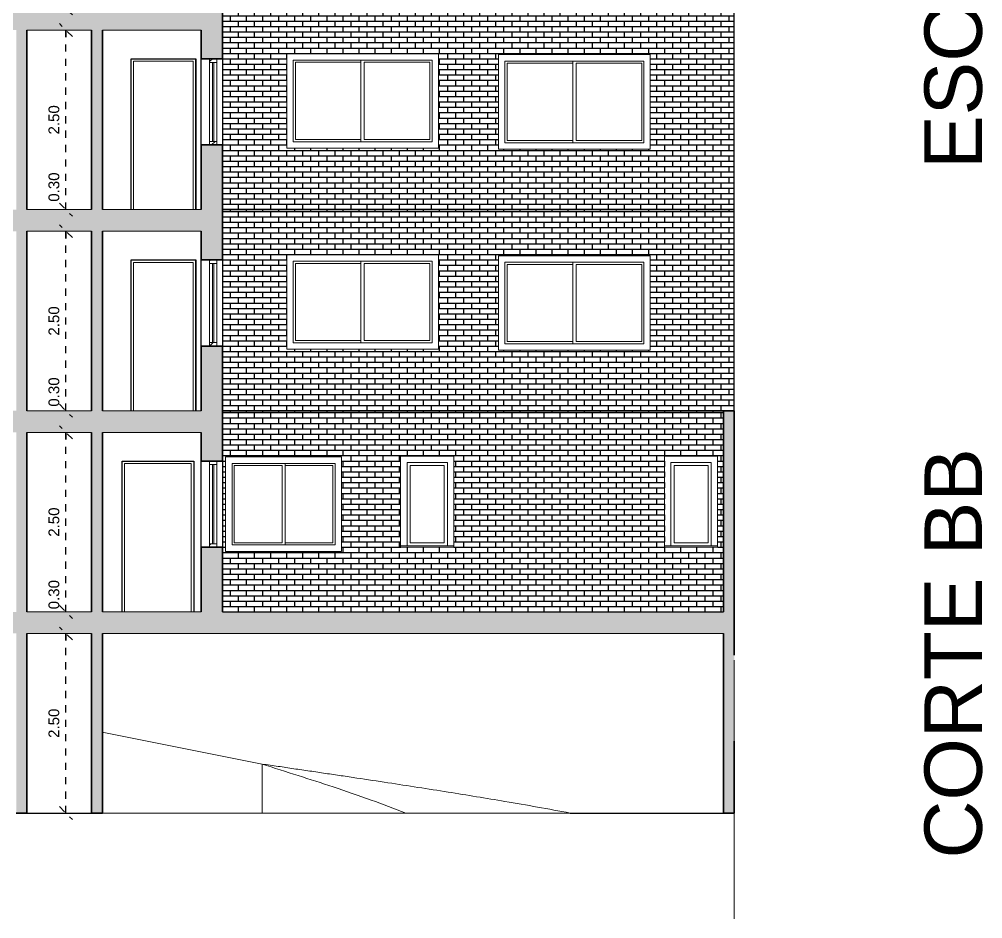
# Model space of a CAD drawing. Header units: metres. Extents: x 42 to 294, y -52 to 32.
# Drawn here: x 235.88 to 249.29, y -4.14 to 8.38 of the extents above; entities that cross this region are included whole.
import ezdxf

# ---------------------------------------------------------------- set-up
doc = ezdxf.new("R2010")
doc.units = ezdxf.units.M
doc.header["$LTSCALE"] = 0.15
doc.linetypes.add('ACAD_ISO04W100', pattern=[30, 24, -3, 0, -3])
doc.linetypes.add('Trazo punto', pattern=[0.015875, 0.00635, -0.004763, 0, -0.004763])
doc.layers.get('0').update_dxf_attribs({"lineweight": 20})
for name, color, linetype, lineweight in [('A-DOORSYM', 1, 'Continuous', 9), ('A-FLOROTM', 6, 'Continuous', 13), ('A-FLORSTM', 2, 'Continuous', 9), ('A-GLAZIDM', 6, 'Continuous', 9), ('A-WALL', 2, 'Continuous', 30), ('A-WALLCWM', 6, 'Continuous', 9), ('RECUADRO', 82, 'Continuous', 50), ('S-GRIDIDM', 1, 'Continuous', 20)]:
    doc.layers.add(name, color=color, linetype=linetype, lineweight=lineweight)
doc.layers.add('MUROS', color=11, linetype='Continuous')
doc.styles.get("Standard").update_dxf_attribs({"font": 'arial.ttf', "height": 0.15})
doc.dimstyles.new('Copy of Annotative', dxfattribs={"dimtxt": 0.15, "dimasz": 0.18, "dimexe": 0.18, "dimexo": 0.0625, "dimgap": 0.09, "dimtad": 1, "dimzin": 0, "dimdsep": 46, "dimtxsty": 'Standard', "dimblk": 'OBLIQUE', "dimcen": 0.09, "dimse1": 1, "dimse2": 1, "dimadec": 0, "dimazin": 0, "dimtfac": 1, "dimtofl": 0, "dimtmove": 0, "dimatfit": 3, "dimfxl": 1, "dimtolj": 1, "dimtzin": 0, "dimarcsym": 0})

# ---------------------------------------------------------------- blocks, each defined once
blk = doc.blocks.new('Puerta de 1 hoja - 90 x 210 cm-31-Sección  1')
at = {"layer": 'A-DOORSYM'}
for p, q in [((4.519, 5.5), (3.619, 5.5)), ((3.619, 5.5), (3.619, 3.4)), ((4.484, 5.465), (3.654, 5.465)), ((3.654, 5.465), (3.654, 3.4)), ((4.484, 3.4), (4.484, 5.465)), ((4.519, 3.4), (4.519, 5.5))]:
    blk.add_line(p, q, dxfattribs=at)
blk = doc.blocks.new('Deslizante con cubrejuntas - 2000 x 1200mm-32-Sección  1')
at = {"layer": 'A-GLAZIDM'}
for p, q in [((5.787, 5.572), (5.787, 4.257)), ((7.901, 5.572), (5.787, 5.572)), ((7.901, 4.257), (7.901, 5.572)), ((5.876, 5.483), (7.813, 5.483)), ((5.876, 4.346), (5.876, 5.483)), ((5.908, 4.378), (5.908, 5.451)), ((5.908, 5.451), (6.822, 5.451)), ((6.822, 5.483), (6.822, 4.346)), ((6.867, 4.378), (6.867, 5.451)), ((6.867, 5.451), (7.781, 5.451)), ((7.781, 5.451), (7.781, 4.378)), ((7.813, 5.483), (7.813, 4.346)), ((7.813, 4.346), (5.876, 4.346)), ((6.822, 4.378), (5.908, 4.378)), ((7.781, 4.378), (6.867, 4.378)), ((5.787, 4.257), (7.901, 4.257))]:
    blk.add_line(p, q, dxfattribs=at)
blk = doc.blocks.new('Panel de sistema - Acristalado-33-Sección  1')
at = {"layer": 'A-WALLCWM'}
for p, q in [((4.754, 5.45), (4.754, 4.35)), ((4.774, 5.45), (4.754, 5.45)), ((4.774, 4.35), (4.774, 5.45)), ((4.754, 4.35), (4.774, 4.35))]:
    blk.add_line(p, q, dxfattribs=at)
blk = doc.blocks.new('Montante rectangular - Montante rectangular - 5x10 cm Aluminio-34-Sección  1')
at = {"layer": 'A-WALLCWM'}
h = blk.add_hatch(dxfattribs=at)
h.set_pattern_fill('FP1_7', color=256, style=0, pattern_type=2)
h.set_pattern_definition([(45, (4.717, 4.257), (-0.25173, 0.25173), []), (45, (4.717, 4.638), (-0.25173, 0.25173), [])])
h.paths.add_polyline_path([(4.814, 4.35), (4.714, 4.35), (4.714, 4.3), (4.814, 4.3)], flags=0)
at = {"layer": 'A-WALLCWM', "lineweight": 13}
for p, q in [((4.814, 4.35), (4.714, 4.35)), ((4.714, 4.35), (4.714, 4.3)), ((4.714, 4.3), (4.814, 4.3)), ((4.814, 4.3), (4.814, 4.35))]:
    blk.add_line(p, q, dxfattribs=at)
blk = doc.blocks.new('Montante rectangular - Montante rectangular - 5x10 cm Aluminio-54-Sección  1')
at = {"layer": 'A-WALLCWM'}
h = blk.add_hatch(dxfattribs=at)
h.set_pattern_fill('FP1_9', color=256, style=0, pattern_type=2)
h.set_pattern_definition([(45, (4.717, 5.445), (-0.25173, 0.25173), []), (45, (4.717, 5.826), (-0.25173, 0.25173), [])])
h.paths.add_polyline_path([(4.714, 5.5), (4.714, 5.45), (4.814, 5.45), (4.814, 5.5)], flags=0)
at = {"layer": 'A-WALLCWM', "lineweight": 13}
for p, q in [((4.714, 5.5), (4.714, 5.45)), ((4.814, 5.5), (4.714, 5.5)), ((4.714, 5.45), (4.814, 5.45)), ((4.814, 5.45), (4.814, 5.5))]:
    blk.add_line(p, q, dxfattribs=at)
blk = doc.blocks.new('Montante rectangular - Montante rectangular - 5x10 cm Aluminio-51-Sección  1')
at = {"layer": 'A-WALLCWM'}
for p, q in [((4.714, 5.45), (4.714, 4.35)), ((4.814, 5.45), (4.814, 4.35))]:
    blk.add_line(p, q, dxfattribs=at)
blk = doc.blocks.new('Panel de sistema - Acristalado-55-Sección  1')
at = {"layer": 'A-WALLCWM'}
for p, q in [((4.754, 8.25), (4.754, 7.15)), ((4.774, 8.25), (4.754, 8.25)), ((4.774, 7.15), (4.774, 8.25)), ((4.754, 7.15), (4.774, 7.15))]:
    blk.add_line(p, q, dxfattribs=at)
blk = doc.blocks.new('Montante rectangular - Montante rectangular - 5x10 cm Aluminio-56-Sección  1')
at = {"layer": 'A-WALLCWM'}
h = blk.add_hatch(dxfattribs=at)
h.set_pattern_fill('FP1_12', color=256, style=0, pattern_type=2)
h.set_pattern_definition([(45, (4.717, 7.029), (-0.25173, 0.25173), []), (45, (4.717, 7.41), (-0.25173, 0.25173), [])])
h.paths.add_polyline_path([(4.814, 7.15), (4.714, 7.15), (4.714, 7.1), (4.814, 7.1)], flags=0)
at = {"layer": 'A-WALLCWM', "lineweight": 13}
for p, q in [((4.814, 7.15), (4.714, 7.15)), ((4.714, 7.15), (4.714, 7.1)), ((4.814, 7.1), (4.814, 7.15)), ((4.714, 7.1), (4.814, 7.1))]:
    blk.add_line(p, q, dxfattribs=at)
blk = doc.blocks.new('Montante rectangular - Montante rectangular - 5x10 cm Aluminio-58-Sección  1')
at = {"layer": 'A-WALLCWM'}
h = blk.add_hatch(dxfattribs=at)
h.set_pattern_fill('FP1_13', color=256, style=0, pattern_type=2)
h.set_pattern_definition([(45, (4.717, 8.217), (-0.25173, 0.25173), []), (45, (4.717, 8.598), (-0.25173, 0.25173), [])])
h.paths.add_polyline_path([(4.714, 8.3), (4.714, 8.25), (4.814, 8.25), (4.814, 8.3)], flags=0)
at = {"layer": 'A-WALLCWM', "lineweight": 13}
for p, q in [((4.714, 8.3), (4.714, 8.25)), ((4.814, 8.3), (4.714, 8.3)), ((4.714, 8.25), (4.814, 8.25)), ((4.814, 8.25), (4.814, 8.3))]:
    blk.add_line(p, q, dxfattribs=at)
blk = doc.blocks.new('Puerta de 1 hoja - 100 x 210 cm-108-Sección  1')
at = {"layer": 'A-DOORSYM'}
for p, q in [((4.494, 2.7), (3.494, 2.7)), ((3.494, 2.7), (3.494, 0.6)), ((4.494, 0.6), (4.494, 2.7)), ((4.459, 2.665), (3.529, 2.665)), ((3.529, 2.665), (3.529, 0.6)), ((4.459, 0.6), (4.459, 2.665))]:
    blk.add_line(p, q, dxfattribs=at)
blk = doc.blocks.new('Rampa - Rampa-130-Sección  1')
at = {"layer": 'A-FLORSTM'}
for p, q in [((3.219, -1.072), (5.445, -1.518)), ((5.445, -2.2), (5.445, -1.518)), ((5.445, -1.518), (5.445, -2.2)), ((5.445, -2.2), (3.219, -2.2)), ((7.447, -2.2), (5.445, -2.2))]:
    blk.add_line(p, q, dxfattribs=at)
blk.add_lwpolyline([(7.447, -2.2), (7.701, -2.2), (7.955, -2.2), (8.209, -2.2), (8.463, -2.2), (8.718, -2.2), (8.972, -2.2), (9.226, -2.2), (9.48, -2.2), (9.734, -2.2)], dxfattribs=at)
for points, start_tangent, end_tangent in [([(5.445, -1.518), (5.946, -1.678), (6.436, -1.837), (6.965, -2.019), (7.447, -2.2)], (0.952946, -0.303139), (0.929305, -0.369313)), ([(9.734, -2.2), (8.827, -2.038), (8.034, -1.908), (7.197, -1.778), (6.765, -1.713), (6.548, -1.68), (6.329, -1.648), (6.109, -1.615), (5.888, -1.583), (5.667, -1.55), (5.445, -1.518)], (-0.982529, 0.186107), (-0.989365, 0.145457))]:
    blk.add_spline(points, degree=3, dxfattribs=dict(at, start_tangent=start_tangent, end_tangent=end_tangent))
blk = doc.blocks.new('Panel de sistema - Acristalado-128-Sección  1')
at = {"layer": 'A-WALLCWM'}
for p, q in [((4.753, 2.65), (4.753, 1.55)), ((4.773, 2.65), (4.753, 2.65)), ((4.773, 1.55), (4.773, 2.65)), ((4.753, 1.55), (4.773, 1.55))]:
    blk.add_line(p, q, dxfattribs=at)
blk = doc.blocks.new('Montante rectangular - Montante rectangular - 5x10 cm Aluminio-127-Sección  1')
at = {"layer": 'A-WALLCWM'}
h = blk.add_hatch(dxfattribs=at)
h.set_pattern_fill('FP1_42', color=256, style=0, pattern_type=2)
h.set_pattern_definition([(45, (4.715, 1.485), (-0.25173, 0.25173), []), (45, (4.715, 1.866), (-0.25173, 0.25173), [])])
h.paths.add_polyline_path([(4.813, 1.55), (4.713, 1.55), (4.713, 1.5), (4.813, 1.5)], flags=0)
at = {"layer": 'A-WALLCWM', "lineweight": 13}
for p, q in [((4.813, 1.55), (4.713, 1.55)), ((4.713, 1.55), (4.713, 1.5)), ((4.713, 1.5), (4.813, 1.5)), ((4.813, 1.5), (4.813, 1.55))]:
    blk.add_line(p, q, dxfattribs=at)
blk = doc.blocks.new('Montante rectangular - Montante rectangular - 5x10 cm Aluminio-126-Sección  1')
at = {"layer": 'A-WALLCWM'}
h = blk.add_hatch(dxfattribs=at)
h.set_pattern_fill('FP1_43', color=256, style=0, pattern_type=2)
h.set_pattern_definition([(45, (4.715, 2.673), (-0.25173, 0.25173), []), (45, (4.715, 3.054), (-0.25173, 0.25173), [])])
h.paths.add_polyline_path([(4.713, 2.7), (4.713, 2.65), (4.813, 2.65), (4.813, 2.7)], flags=0)
at = {"layer": 'A-WALLCWM', "lineweight": 13}
for p, q in [((4.713, 2.7), (4.713, 2.65)), ((4.813, 2.7), (4.713, 2.7)), ((4.813, 2.65), (4.813, 2.7)), ((4.713, 2.65), (4.813, 2.65))]:
    blk.add_line(p, q, dxfattribs=at)
blk = doc.blocks.new('Deslizante con cubrejuntas - 1500 x 1200mm-117-Sección  1')
at = {"layer": 'A-GLAZIDM'}
for p, q in [((6.551, 2.757), (4.937, 2.757)), ((4.937, 2.757), (4.937, 1.443)), ((6.551, 1.443), (6.551, 2.757)), ((5.026, 1.532), (5.026, 2.668)), ((5.026, 2.668), (6.463, 2.668)), ((5.058, 2.636), (5.722, 2.636)), ((5.058, 1.563), (5.058, 2.636)), ((5.722, 2.636), (5.722, 1.563)), ((5.767, 1.532), (5.767, 2.668)), ((5.767, 2.636), (6.431, 2.636)), ((6.431, 2.636), (6.431, 1.563)), ((6.463, 2.668), (6.463, 1.532)), ((6.463, 1.532), (5.026, 1.532)), ((5.722, 1.563), (5.058, 1.563)), ((6.431, 1.563), (5.767, 1.563)), ((4.937, 1.443), (6.551, 1.443))]:
    blk.add_line(p, q, dxfattribs=at)
blk = doc.blocks.new('Montante - 0600x 1000mm-116-Sección  1')
at = {"layer": 'A-GLAZIDM'}
for p, q in [((11.789, 2.77), (11.049, 2.77)), ((11.049, 2.77), (11.049, 1.519)), ((11.789, 1.519), (11.789, 2.77)), ((11.138, 1.519), (11.138, 2.681)), ((11.138, 2.681), (11.7, 2.681)), ((11.183, 1.563), (11.183, 2.637)), ((11.183, 2.637), (11.656, 2.637)), ((11.656, 2.637), (11.656, 1.563)), ((11.7, 2.681), (11.7, 1.519)), ((11.789, 1.519), (11.049, 1.519)), ((11.049, 1.519), (11.049, 1.5)), ((11.049, 1.5), (11.789, 1.5)), ((11.656, 1.563), (11.183, 1.563)), ((11.789, 1.5), (11.789, 1.519))]:
    blk.add_line(p, q, dxfattribs=at)
blk = doc.blocks.new('Montante - 0600x 1000mm-115-Sección  1')
at = {"layer": 'A-GLAZIDM'}
for p, q in [((8.114, 2.77), (7.374, 2.77)), ((7.374, 2.77), (7.374, 1.519)), ((8.114, 1.519), (8.114, 2.77)), ((7.463, 2.681), (8.025, 2.681)), ((7.463, 1.519), (7.463, 2.681)), ((7.508, 2.637), (7.981, 2.637)), ((7.508, 1.563), (7.508, 2.637)), ((7.981, 2.637), (7.981, 1.563)), ((8.025, 2.681), (8.025, 1.519)), ((7.374, 1.519), (7.374, 1.5)), ((8.114, 1.519), (7.374, 1.519)), ((7.374, 1.5), (8.114, 1.5)), ((7.981, 1.563), (7.508, 1.563)), ((8.114, 1.5), (8.114, 1.519))]:
    blk.add_line(p, q, dxfattribs=at)
blk = doc.blocks.new('_Oblique')
at = {"color": 0, "linetype": 'ByBlock', "lineweight": -2}
blk.add_line((-0.5, -0.5), (0.5, 0.5), dxfattribs=at)
blk = doc.blocks.new('*D2543')
at = {"color": 0, "linetype": 'Trazo punto', "lineweight": -2, "ltscale": 0.1, "transparency": 16777216}
blk.add_line((236.526, -2.666), (236.526, -0.166), dxfattribs=at)
at = {"layer": 'Defpoints', "color": 0, "linetype": 'Trazo punto', "ltscale": 0.1, "transparency": 16777216}
for p in [(236.526, -0.166), (236.526, -0.166), (236.526, -2.666)]:
    blk.add_point(p, dxfattribs=at)
at = {"color": 0, "linetype": 'Trazo punto', "lineweight": -2, "ltscale": 0.1, "transparency": 16777216, "xscale": 0.18, "yscale": 0.18, "zscale": 0.18}
for p, rotation in [((236.526, -0.166), 90), ((236.526, -2.666), 270)]:
    blk.add_blockref('_Oblique', p, dxfattribs=dict(at, rotation=rotation))
at = {"color": 0, "linetype": 'Trazo punto', "ltscale": 0.1, "transparency": 16777216, "insert": (236.359, -1.416), "char_height": 0.15, "attachment_point": 5, "rotation": 90}
blk.add_mtext('\\A1;2.50', dxfattribs=at)
blk = doc.blocks.new('*D2544')
at = {"color": 0, "linetype": 'Trazo punto', "lineweight": -2, "ltscale": 0.1, "transparency": 16777216}
for p, q in [((236.526, 0.134), (236.526, 0.314)), ((236.526, -0.166), (236.526, -0.346))]:
    blk.add_line(p, q, dxfattribs=at)
at = {"layer": 'Defpoints', "color": 0, "linetype": 'Trazo punto', "ltscale": 0.1, "transparency": 16777216}
for p in [(236.526, 0.134), (236.526, 0.134), (236.526, -0.166)]:
    blk.add_point(p, dxfattribs=at)
at = {"color": 0, "linetype": 'Trazo punto', "lineweight": -2, "ltscale": 0.1, "transparency": 16777216, "xscale": 0.18, "yscale": 0.18, "zscale": 0.18}
for p, rotation in [((236.526, 0.134), 270), ((236.526, -0.166), 90)]:
    blk.add_blockref('_Oblique', p, dxfattribs=dict(at, rotation=rotation))
at = {"color": 0, "linetype": 'Trazo punto', "ltscale": 0.1, "transparency": 16777216, "insert": (236.359, 0.374), "char_height": 0.15, "attachment_point": 5, "rotation": 90}
blk.add_mtext('\\A1;0.30', dxfattribs=at)
blk = doc.blocks.new('*D2545')
at = {"color": 0, "linetype": 'Trazo punto', "lineweight": -2, "ltscale": 0.1, "transparency": 16777216}
blk.add_line((236.526, 0.134), (236.526, 2.634), dxfattribs=at)
at = {"layer": 'Defpoints', "color": 0, "linetype": 'Trazo punto', "ltscale": 0.1, "transparency": 16777216}
for p in [(236.526, 2.634), (236.526, 2.634), (236.526, 0.134)]:
    blk.add_point(p, dxfattribs=at)
at = {"color": 0, "linetype": 'Trazo punto', "lineweight": -2, "ltscale": 0.1, "transparency": 16777216, "xscale": 0.18, "yscale": 0.18, "zscale": 0.18}
for p, rotation in [((236.526, 2.634), 90), ((236.526, 0.134), 270)]:
    blk.add_blockref('_Oblique', p, dxfattribs=dict(at, rotation=rotation))
at = {"color": 0, "linetype": 'Trazo punto', "ltscale": 0.1, "transparency": 16777216, "insert": (236.359, 1.384), "char_height": 0.15, "attachment_point": 5, "rotation": 90}
blk.add_mtext('\\A1;2.50', dxfattribs=at)
blk = doc.blocks.new('*D2546')
at = {"color": 0, "linetype": 'Trazo punto', "lineweight": -2, "ltscale": 0.1, "transparency": 16777216}
for p, q in [((236.526, 2.934), (236.526, 3.114)), ((236.526, 2.634), (236.526, 2.454))]:
    blk.add_line(p, q, dxfattribs=at)
at = {"layer": 'Defpoints', "color": 0, "linetype": 'Trazo punto', "ltscale": 0.1, "transparency": 16777216}
for p in [(236.526, 2.934), (236.526, 2.934), (236.526, 2.634)]:
    blk.add_point(p, dxfattribs=at)
at = {"color": 0, "linetype": 'Trazo punto', "lineweight": -2, "ltscale": 0.1, "transparency": 16777216, "xscale": 0.18, "yscale": 0.18, "zscale": 0.18}
for p, rotation in [((236.526, 2.934), 270), ((236.526, 2.634), 90)]:
    blk.add_blockref('_Oblique', p, dxfattribs=dict(at, rotation=rotation))
at = {"color": 0, "linetype": 'Trazo punto', "ltscale": 0.1, "transparency": 16777216, "insert": (236.359, 3.195), "char_height": 0.15, "attachment_point": 5, "rotation": 90}
blk.add_mtext('\\A1;0.30', dxfattribs=at)
blk = doc.blocks.new('*D2547')
at = {"color": 0, "linetype": 'Trazo punto', "lineweight": -2, "ltscale": 0.1, "transparency": 16777216}
blk.add_line((236.526, 2.934), (236.526, 5.434), dxfattribs=at)
at = {"layer": 'Defpoints', "color": 0, "linetype": 'Trazo punto', "ltscale": 0.1, "transparency": 16777216}
for p in [(236.526, 5.434), (236.526, 5.434), (236.526, 2.934)]:
    blk.add_point(p, dxfattribs=at)
at = {"color": 0, "linetype": 'Trazo punto', "lineweight": -2, "ltscale": 0.1, "transparency": 16777216, "xscale": 0.18, "yscale": 0.18, "zscale": 0.18}
for p, rotation in [((236.526, 5.434), 90), ((236.526, 2.934), 270)]:
    blk.add_blockref('_Oblique', p, dxfattribs=dict(at, rotation=rotation))
at = {"color": 0, "linetype": 'Trazo punto', "ltscale": 0.1, "transparency": 16777216, "insert": (236.359, 4.184), "char_height": 0.15, "attachment_point": 5, "rotation": 90}
blk.add_mtext('\\A1;2.50', dxfattribs=at)
blk = doc.blocks.new('*D2548')
at = {"color": 0, "linetype": 'Trazo punto', "lineweight": -2, "ltscale": 0.1, "transparency": 16777216}
for p, q in [((236.526, 5.734), (236.526, 5.914)), ((236.526, 5.434), (236.526, 5.254))]:
    blk.add_line(p, q, dxfattribs=at)
at = {"layer": 'Defpoints', "color": 0, "linetype": 'Trazo punto', "ltscale": 0.1, "transparency": 16777216}
for p in [(236.526, 5.734), (236.526, 5.734), (236.526, 5.434)]:
    blk.add_point(p, dxfattribs=at)
at = {"color": 0, "linetype": 'Trazo punto', "lineweight": -2, "ltscale": 0.1, "transparency": 16777216, "xscale": 0.18, "yscale": 0.18, "zscale": 0.18}
for p, rotation in [((236.526, 5.734), 270), ((236.526, 5.434), 90)]:
    blk.add_blockref('_Oblique', p, dxfattribs=dict(at, rotation=rotation))
at = {"color": 0, "linetype": 'Trazo punto', "ltscale": 0.1, "transparency": 16777216, "insert": (236.359, 6.048), "char_height": 0.15, "attachment_point": 5, "rotation": 90}
blk.add_mtext('\\A1;0.30', dxfattribs=at)
blk = doc.blocks.new('*D2549')
at = {"color": 0, "linetype": 'Trazo punto', "lineweight": -2, "ltscale": 0.1, "transparency": 16777216}
blk.add_line((236.526, 5.734), (236.526, 8.234), dxfattribs=at)
at = {"layer": 'Defpoints', "color": 0, "linetype": 'Trazo punto', "ltscale": 0.1, "transparency": 16777216}
for p in [(236.526, 8.234), (236.526, 8.234), (236.526, 5.734)]:
    blk.add_point(p, dxfattribs=at)
at = {"color": 0, "linetype": 'Trazo punto', "lineweight": -2, "ltscale": 0.1, "transparency": 16777216, "xscale": 0.18, "yscale": 0.18, "zscale": 0.18}
for p, rotation in [((236.526, 8.234), 90), ((236.526, 5.734), 270)]:
    blk.add_blockref('_Oblique', p, dxfattribs=dict(at, rotation=rotation))
at = {"color": 0, "linetype": 'Trazo punto', "ltscale": 0.1, "transparency": 16777216, "insert": (236.359, 6.984), "char_height": 0.15, "attachment_point": 5, "rotation": 90}
blk.add_mtext('\\A1;2.50', dxfattribs=at)
blk = doc.blocks.new('*D2530')
at = {"color": 0, "linetype": 'Trazo punto', "lineweight": -2, "ltscale": 0.1, "transparency": 16777216}
for p, q in [((236.526, 8.534), (236.526, 8.714)), ((236.526, 8.234), (236.526, 8.054))]:
    blk.add_line(p, q, dxfattribs=at)
at = {"layer": 'Defpoints', "color": 0, "linetype": 'Trazo punto', "ltscale": 0.1, "transparency": 16777216}
for p in [(236.526, 8.534), (236.526, 8.534), (236.526, 8.234)]:
    blk.add_point(p, dxfattribs=at)
at = {"color": 0, "linetype": 'Trazo punto', "lineweight": -2, "ltscale": 0.1, "transparency": 16777216, "xscale": 0.18, "yscale": 0.18, "zscale": 0.18}
for p, rotation in [((236.526, 8.534), 270), ((236.526, 8.234), 90)]:
    blk.add_blockref('_Oblique', p, dxfattribs=dict(at, rotation=rotation))
at = {"color": 0, "linetype": 'Trazo punto', "ltscale": 0.1, "transparency": 16777216, "insert": (236.359, 8.809), "char_height": 0.15, "attachment_point": 5, "rotation": 90}
blk.add_mtext('\\A1;0.30', dxfattribs=at)

msp = doc.modelspace()

# ---------------------------------------------------------------- hatches: boundary and pattern name
at = {"layer": 'A-WALL'}
h = msp.add_hatch(dxfattribs=at)
h.set_pattern_fill('FP1_10', color=256, style=0, pattern_type=2)
h.set_pattern_definition([(180, (245.757406, 5.73417), (-3e-17, -0.075), []), (270, (245.7574, 5.73417), (0.112, -0.075), [0.075, -0.075])])
h.paths.add_polyline_path([(245.833, 5.734), (245.833, 8.534), (238.708, 8.534), (238.708, 7.834), (238.708, 6.634), (238.708, 5.734)], flags=0)
h.paths.add_polyline_path([(239.601, 7.906), (241.715, 7.906), (241.715, 6.591), (239.601, 6.591)], flags=0)
h.paths.add_polyline_path([(242.551, 7.891), (244.665, 7.891), (244.665, 6.577), (242.551, 6.577)], flags=0)
h = msp.add_hatch(dxfattribs=at)
h.set_pattern_fill('FP1_5', color=256, style=0, pattern_type=2)
h.set_pattern_definition([(180, (245.757406, 2.93417), (-3e-17, -0.075), []), (270, (245.7574, 2.93417), (0.112, -0.075), [0.075, -0.075])])
h.paths.add_polyline_path([(245.833, 2.934), (245.833, 5.734), (238.708, 5.734), (238.708, 5.034), (238.708, 3.834), (238.708, 2.934)], flags=0)
h.paths.add_polyline_path([(239.601, 5.106), (241.715, 5.106), (241.715, 3.791), (239.601, 3.791)], flags=0)
h.paths.add_polyline_path([(242.551, 5.091), (244.665, 5.091), (244.665, 3.777), (242.551, 3.777)], flags=0)
h = msp.add_hatch(dxfattribs=at)
h.set_pattern_fill('FP1_2', color=256, style=0, pattern_type=2)
h.set_pattern_definition([(180, (245.757406, 0.13417), (-3e-17, -0.075), []), (270, (245.7574, 0.13417), (0.112, -0.075), [0.075, -0.075])])
h.paths.add_polyline_path([(245.683, 2.934), (238.708, 2.934), (238.708, 2.234), (238.708, 1.034), (238.708, 0.134), (245.683, 0.134)], flags=0)
h.paths.add_polyline_path([(241.858, 1.034), (241.258, 1.034), (241.188, 1.034), (241.188, 1.053), (241.188, 2.304), (241.928, 2.304), (241.928, 1.053), (241.928, 1.034)], flags=0)
h.paths.add_polyline_path([(245.533, 1.034), (244.933, 1.034), (244.863, 1.034), (244.863, 1.053), (244.863, 2.304), (245.603, 2.304), (245.603, 1.053), (245.603, 1.034)], flags=0)
h.paths.add_polyline_path([(240.365, 2.291), (240.365, 0.977), (238.751, 0.977), (238.751, 2.291)], flags=0)
at = {"layer": 'MUROS', "ltscale": 0.1}
h = msp.add_hatch(color=256, dxfattribs=at)
h.paths.add_polyline_path([(238.708, 6.634), (238.408, 6.634), (238.408, 5.734), (237.033, 5.734), (237.033, 8.234), (238.408, 8.234), (238.408, 7.834), (238.708, 7.834), (238.708, 9.434), (238.408, 9.434), (238.408, 8.534), (237.033, 8.534), (237.033, 11.034), (238.408, 11.034), (238.408, 10.634), (238.708, 10.634), (238.708, 12.234), (238.408, 12.234), (238.408, 11.334), (237.033, 11.334), (237.033, 13.834), (238.408, 13.834), (238.408, 13.434), (238.708, 13.434), (238.708, 15.034), (238.408, 15.034), (238.408, 14.134), (237.033, 14.134), (237.033, 16.634), (238.408, 16.634), (238.408, 16.234), (238.708, 16.234), (238.708, 17.834), (238.408, 17.834), (238.408, 16.934), (237.033, 16.934), (237.033, 19.434), (238.408, 19.434), (238.408, 19.034), (238.708, 19.034), (238.708, 19.434), (238.708, 19.734), (238.708, 20.734), (238.558, 20.734), (238.558, 19.734), (237.033, 19.734), (237.033, 22.234), (236.883, 22.234), (232.033, 22.234), (231.733, 22.234), (231.733, 21.734), (232.033, 21.734), (232.033, 21.934), (235.833, 21.934), (235.833, 19.734), (234.733, 19.734), (234.733, 19.434), (235.833, 19.434), (235.833, 16.934), (234.733, 16.934), (234.733, 16.634), (235.833, 16.634), (235.833, 14.134), (234.733, 14.134), (234.733, 13.834), (235.833, 13.834), (235.833, 11.334), (234.733, 11.334), (234.733, 11.034), (235.833, 11.034), (235.833, 8.534), (234.733, 8.534), (234.733, 8.234), (234.748, 8.234), (235.833, 8.234), (235.833, 5.734), (234.733, 5.734), (234.733, 5.434), (234.748, 5.434), (235.833, 5.434), (235.833, 2.934), (234.733, 2.934), (234.733, 2.634), (234.748, 2.634), (235.833, 2.634), (235.833, 0.134), (234.733, 0.134), (234.733, -0.166), (234.748, -0.166), (235.833, -0.166), (235.833, -2.666), (235.983, -2.666), (235.983, -0.166), (236.883, -0.166), (236.883, -2.666), (237.033, -2.666), (237.033, -0.166), (245.683, -0.166), (245.683, -0.466), (245.683, -2.666), (245.833, -2.666), (245.833, 2.934), (245.683, 2.934), (245.683, 0.134), (238.708, 0.134), (238.708, 1.034), (238.408, 1.034), (238.408, 0.134), (237.033, 0.134), (237.033, 2.634), (238.408, 2.634), (238.408, 2.234), (238.708, 2.234), (238.708, 3.834), (238.408, 3.834), (238.408, 2.934), (237.033, 2.934), (237.033, 5.434), (238.408, 5.434), (238.408, 5.034), (238.708, 5.034)])
h.paths.add_polyline_path([(236.883, 5.434), (236.883, 2.934), (235.983, 2.934), (235.983, 5.434)], flags=16)
h.paths.add_polyline_path([(236.883, 5.734), (235.983, 5.734), (235.983, 8.234), (236.883, 8.234)], flags=16)
h.paths.add_polyline_path([(236.883, 2.634), (236.883, 0.134), (235.983, 0.134), (235.983, 2.634)], flags=16)
h.paths.add_polyline_path([(236.883, 8.534), (235.983, 8.534), (235.983, 11.034), (236.883, 11.034)], flags=16)
h.paths.add_polyline_path([(236.883, 11.334), (235.983, 11.334), (235.983, 13.834), (236.883, 13.834)], flags=16)
h.paths.add_polyline_path([(236.883, 14.134), (235.983, 14.134), (235.983, 16.634), (236.883, 16.634)], flags=16)
h.paths.add_polyline_path([(236.883, 16.934), (235.983, 16.934), (235.983, 19.434), (236.883, 19.434)], flags=16)
h.paths.add_polyline_path([(236.883, 19.734), (235.983, 19.734), (235.983, 21.934), (236.883, 21.934)], flags=16)
h.paths.add_polyline_path([(236.514, 0.134), (236.514, 0.616), (236.205, 0.616), (236.205, 0.134)], flags=24)
h.paths.add_polyline_path([(236.515, 1.145), (236.515, 1.628), (236.205, 1.628), (236.205, 1.145)], flags=8)
h.paths.add_polyline_path([(236.514, 2.954), (236.514, 3.437), (236.205, 3.437), (236.205, 2.954)], flags=8)
h.paths.add_polyline_path([(236.515, 3.945), (236.515, 4.428), (236.205, 4.428), (236.205, 3.945)], flags=8)
h.paths.add_polyline_path([(236.514, 5.807), (236.514, 6.29), (236.205, 6.29), (236.205, 5.807)], flags=8)
h.paths.add_polyline_path([(236.515, 6.745), (236.515, 7.228), (236.205, 7.228), (236.205, 6.745)], flags=8)
h.paths.add_polyline_path([(236.514, 8.568), (236.514, 9.051), (236.205, 9.051), (236.205, 8.568)], flags=8)
h.paths.add_polyline_path([(236.515, 9.545), (236.515, 10.028), (236.205, 10.028), (236.205, 9.545)], flags=8)
h.paths.add_polyline_path([(236.514, 11.402), (236.514, 11.885), (236.205, 11.885), (236.205, 11.402)], flags=8)
h.paths.add_polyline_path([(236.515, 12.345), (236.515, 12.828), (236.205, 12.828), (236.205, 12.345)], flags=8)
h.paths.add_polyline_path([(236.514, 14.202), (236.514, 14.685), (236.205, 14.685), (236.205, 14.202)], flags=8)
h.paths.add_polyline_path([(236.515, 15.145), (236.515, 15.628), (236.205, 15.628), (236.205, 15.145)], flags=8)
h.paths.add_polyline_path([(236.514, 17.021), (236.514, 17.503), (236.205, 17.503), (236.205, 17.021)], flags=8)
h.paths.add_polyline_path([(236.515, 17.945), (236.515, 18.428), (236.205, 18.428), (236.205, 17.945)], flags=8)
h.paths.add_polyline_path([(236.514, 19.866), (236.514, 20.349), (236.205, 20.349), (236.205, 19.866)], flags=8)
h.paths.add_polyline_path([(236.515, 20.595), (236.515, 21.078), (236.205, 21.078), (236.205, 20.595)], flags=8)

# ---------------------------------------------------------------- linework, layer by layer
at = {"layer": 'A-FLOROTM'}
for p, q in [((235.983, 8.234), (236.883, 8.234)), ((237.033, 8.234), (238.408, 8.234)), ((236.883, 5.734), (235.983, 5.734)), ((238.408, 5.734), (237.033, 5.734)), ((235.983, 5.434), (236.883, 5.434)), ((237.033, 5.434), (238.408, 5.434)), ((236.883, 2.934), (235.983, 2.934)), ((238.408, 2.934), (237.033, 2.934)), ((235.983, 2.634), (236.883, 2.634)), ((237.033, 2.634), (238.408, 2.634)), ((236.883, 0.134), (235.983, 0.134)), ((238.408, 0.134), (237.033, 0.134)), ((236.883, -0.166), (235.983, -0.166)), ((245.683, -0.166), (237.033, -0.166))]:
    msp.add_line(p, q, dxfattribs=at)
at = {"layer": 'A-WALL'}
for p, q in [((245.833, 2.934), (245.833, 16.934)), ((237.433, 5.734), (237.433, 7.834)), ((237.433, 7.834), (238.333, 7.834)), ((238.333, 7.834), (238.333, 5.734)), ((238.408, 6.634), (238.408, 7.834)), ((238.708, 7.834), (238.708, 6.634)), ((245.833, 5.734), (238.708, 5.734)), ((237.433, 2.934), (237.433, 5.034)), ((237.433, 5.034), (238.333, 5.034)), ((238.333, 5.034), (238.333, 2.934)), ((238.408, 3.834), (238.408, 5.034)), ((238.708, 5.034), (238.708, 3.834)), ((245.683, 2.934), (238.708, 2.934)), ((237.308, 0.134), (237.308, 2.234)), ((237.308, 2.234), (238.308, 2.234)), ((238.308, 2.234), (238.308, 0.134)), ((238.408, 1.034), (238.408, 2.234)), ((238.708, 2.234), (238.708, 1.034)), ((238.708, 0.134), (245.683, 0.134)), ((235.983, -2.666), (236.883, -2.666)), ((243.548, -2.666), (245.683, -2.666))]:
    msp.add_line(p, q, dxfattribs=at)
at = {"layer": 'A-WALL', "lineweight": 35}
for p, q in [((238.708, 7.834), (238.708, 9.434)), ((235.983, 5.734), (235.983, 8.234)), ((236.883, 8.234), (236.883, 5.734)), ((237.033, 5.734), (237.033, 8.234)), ((238.408, 8.234), (238.408, 7.834)), ((238.408, 7.834), (238.708, 7.834)), ((238.408, 6.634), (238.408, 5.734)), ((238.708, 6.634), (238.408, 6.634)), ((238.708, 5.034), (238.708, 6.634)), ((235.983, 2.934), (235.983, 5.434)), ((236.883, 5.434), (236.883, 2.934)), ((237.033, 2.934), (237.033, 5.434)), ((238.408, 5.434), (238.408, 5.034)), ((238.408, 5.034), (238.708, 5.034)), ((238.408, 3.834), (238.408, 2.934)), ((238.708, 3.834), (238.408, 3.834)), ((238.708, 2.234), (238.708, 3.834)), ((245.683, 2.934), (245.683, 0.134)), ((245.833, 2.934), (245.683, 2.934)), ((245.833, -0.466), (245.833, 2.934)), ((235.983, 0.134), (235.983, 2.634)), ((236.883, 2.634), (236.883, 0.134)), ((237.033, 0.134), (237.033, 2.634)), ((238.408, 2.634), (238.408, 2.234)), ((238.408, 2.234), (238.708, 2.234)), ((238.408, 1.034), (238.408, 0.134)), ((238.708, 1.034), (238.408, 1.034)), ((238.708, 0.134), (238.708, 1.034)), ((235.983, -2.666), (235.983, -0.166)), ((236.883, -0.166), (236.883, -2.666)), ((237.033, -2.666), (237.033, -0.166)), ((245.683, -0.166), (245.683, -0.466)), ((245.683, -0.466), (245.683, -2.666)), ((245.833, -2.666), (245.833, -1.666)), ((235.833, -2.666), (235.983, -2.666)), ((236.883, -2.666), (237.033, -2.666)), ((245.683, -2.666), (245.833, -2.666))]:
    msp.add_line(p, q, dxfattribs=at)
at = {"layer": 'S-GRIDIDM', "linetype": 'ACAD_ISO04W100'}
msp.add_line((245.833, -4.137), (245.833, 23.016), dxfattribs=at)

# ---------------------------------------------------------------- block references
at = {"layer": 'A-DOORSYM'}
for name, p in [('Puerta de 1 hoja - 90 x 210 cm-31-Sección  1', (233.813, 2.334)), ('Puerta de 1 hoja - 90 x 210 cm-31-Sección  1', (233.813, -0.466)), ('Puerta de 1 hoja - 100 x 210 cm-108-Sección  1', (233.813, -0.466))]:
    msp.add_blockref(name, p, dxfattribs=at)
at = {"layer": 'A-FLORSTM'}
msp.add_blockref('Rampa - Rampa-130-Sección  1', (233.813, -0.466), dxfattribs=at)
at = {"layer": 'A-GLAZIDM'}
for name, p in [('Deslizante con cubrejuntas - 2000 x 1200mm-32-Sección  1', (233.813, 2.334)), ('Deslizante con cubrejuntas - 2000 x 1200mm-32-Sección  1', (236.763, 2.32)), ('Deslizante con cubrejuntas - 2000 x 1200mm-32-Sección  1', (233.813, -0.466)), ('Deslizante con cubrejuntas - 2000 x 1200mm-32-Sección  1', (236.763, -0.48)), ('Deslizante con cubrejuntas - 1500 x 1200mm-117-Sección  1', (233.813, -0.466)), ('Montante - 0600x 1000mm-115-Sección  1', (233.813, -0.466)), ('Montante - 0600x 1000mm-116-Sección  1', (233.813, -0.466))]:
    msp.add_blockref(name, p, dxfattribs=at)
at = {"layer": 'A-WALLCWM'}
for name, p in [('Montante rectangular - Montante rectangular - 5x10 cm Aluminio-58-Sección  1', (233.813, -0.466)), ('Montante rectangular - Montante rectangular - 5x10 cm Aluminio-51-Sección  1', (233.813, 2.334)), ('Panel de sistema - Acristalado-55-Sección  1', (233.813, -0.466)), ('Montante rectangular - Montante rectangular - 5x10 cm Aluminio-56-Sección  1', (233.813, -0.466)), ('Montante rectangular - Montante rectangular - 5x10 cm Aluminio-54-Sección  1', (233.813, -0.466)), ('Montante rectangular - Montante rectangular - 5x10 cm Aluminio-51-Sección  1', (233.813, -0.466)), ('Panel de sistema - Acristalado-33-Sección  1', (233.813, -0.466)), ('Montante rectangular - Montante rectangular - 5x10 cm Aluminio-34-Sección  1', (233.813, -0.466)), ('Montante rectangular - Montante rectangular - 5x10 cm Aluminio-126-Sección  1', (233.813, -0.466)), ('Montante rectangular - Montante rectangular - 5x10 cm Aluminio-51-Sección  1', (233.812, -3.266)), ('Panel de sistema - Acristalado-128-Sección  1', (233.813, -0.466)), ('Montante rectangular - Montante rectangular - 5x10 cm Aluminio-127-Sección  1', (233.813, -0.466))]:
    msp.add_blockref(name, p, dxfattribs=at)

# ---------------------------------------------------------------- texts
at = {"layer": 'RECUADRO', "ltscale": 0.1, "insert": (248.482, -3.299), "char_height": 0.8, "width": 25.93368, "attachment_point": 1, "rotation": 90}
msp.add_mtext('CORTE BB^I^IESC. 1:100', dxfattribs=at)

# ---------------------------------------------------------------- dimensions: what is measured, and where the dimension line sits
at = {"linetype": 'Trazo punto', "ltscale": 0.1}
for base, p1, p2, picture, middle in [((236.526, 8.534), (236.526, 8.234), (236.526, 8.534), '*D2530', (236.526, 8.809)), ((236.526, 5.734), (236.526, 5.434), (236.526, 5.734), '*D2548', (236.526, 6.048)), ((236.526, 2.934), (236.526, 2.634), (236.526, 2.934), '*D2546', (236.526, 3.195)), ((236.526, 0.134), (236.526, -0.166), (236.526, 0.134), '*D2544', (236.526, 0.374))]:
    dim = msp.add_linear_dim(base=base, p1=p1, p2=p2, angle=90, dimstyle='Copy of Annotative', override={"dimscale": 0, "dimtix": 0, "dimtofl": 0, "dimtmove": 1, "dimatfit": 3}, dxfattribs=at)
    dim.commit()
    dim.dimension.update_dxf_attribs({"geometry": picture, "text_midpoint": middle, "dimtype": 160})
for base, p1, p2, override, picture, middle in [((236.526, 8.234), (236.526, 5.734), (236.526, 8.234), {"dimscale": 0, "dimtix": 0, "dimtofl": 0, "dimtmove": 1, "dimatfit": 3}, '*D2549', (236.359, 6.984)), ((236.526, 5.434), (236.526, 2.934), (236.526, 5.434), {"dimscale": 0, "dimtix": 0, "dimtofl": 0, "dimtmove": 1, "dimatfit": 3}, '*D2547', (236.359, 4.184)), ((236.526, 2.634), (236.526, 0.134), (236.526, 2.634), {"dimscale": 0, "dimtix": 0, "dimtofl": 0, "dimtmove": 1, "dimatfit": 3}, '*D2545', (236.359, 1.384)), ((236.526, -0.166), (236.526, -2.666), (236.526, -0.166), {"dimscale": 0, "dimtix": 0, "dimtofl": 0, "dimtmove": 0, "dimatfit": 3}, '*D2543', (236.359, -1.416))]:
    dim = msp.add_linear_dim(base=base, p1=p1, p2=p2, angle=90, dimstyle='Copy of Annotative', override=override, dxfattribs=at)
    dim.commit()
    dim.dimension.update_dxf_attribs({"geometry": picture, "text_midpoint": middle})

doc.saveas('drawing.dxf')
